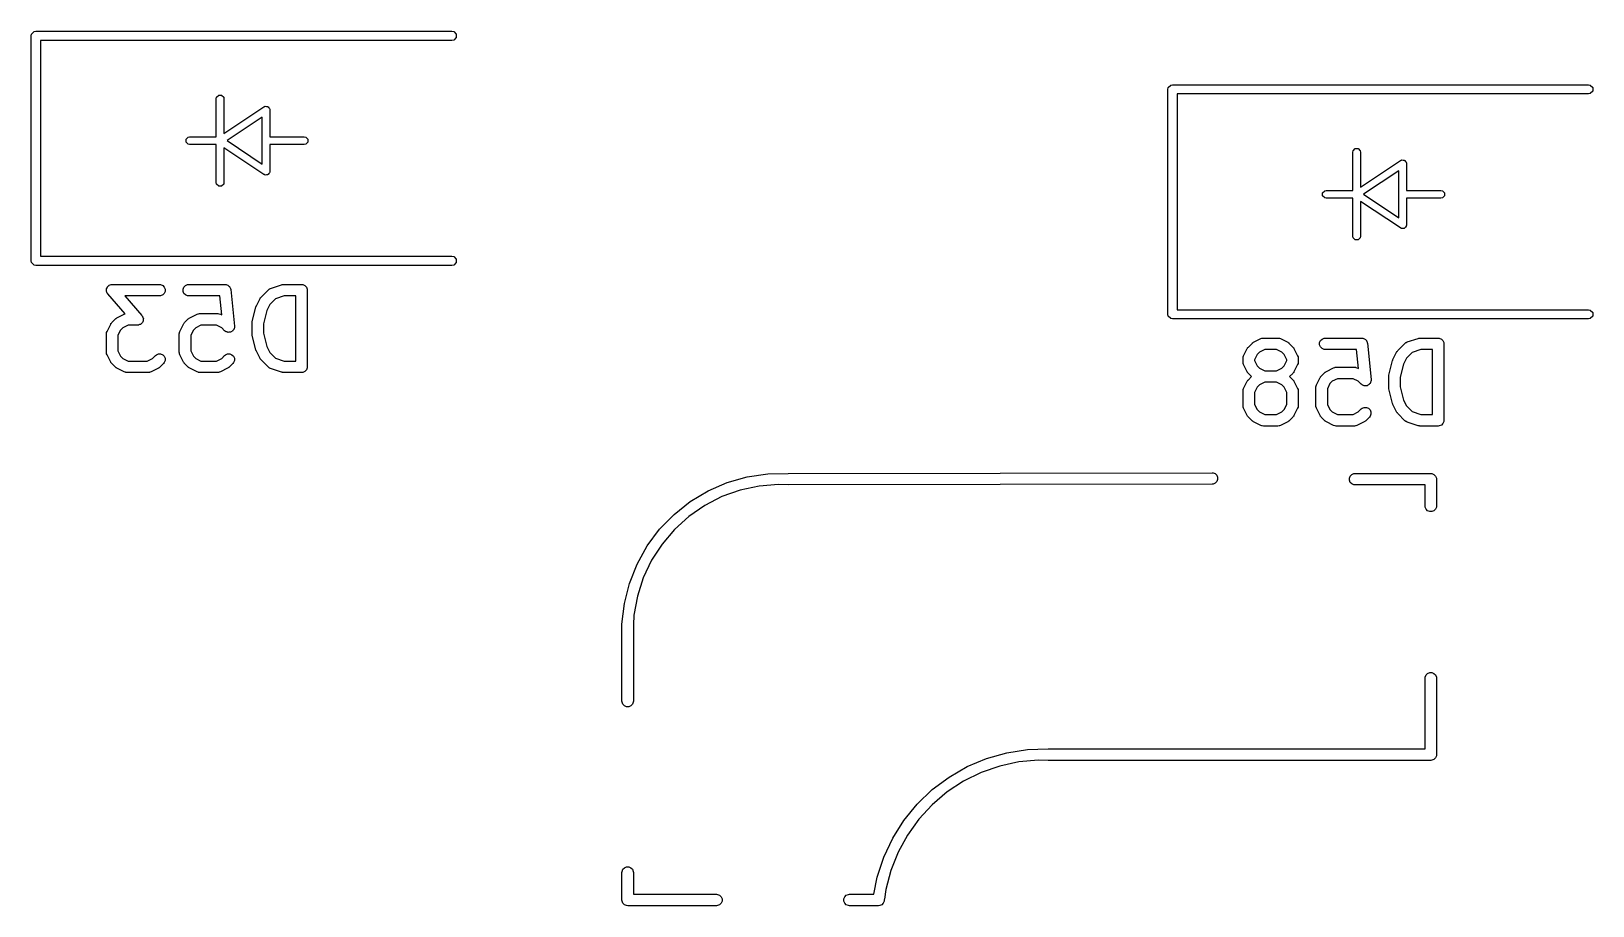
# Model space of a CAD drawing. Extents: x 2.6 to 14.1, y -9.2 to -3.9.
# Drawn here: x 13.256 to 14.06, y -4.914 to -4.464 of the extents above; entities that cross this region are included whole.
import ezdxf

# ---------------------------------------------------------------- set-up
doc = ezdxf.new("R2010")
doc.units = 0
doc.header["$MEASUREMENT"] = 0
doc.layers.add('BLACK', color=7, linetype='CONTINUOUS')

msp = doc.modelspace()

# ---------------------------------------------------------------- linework, layer by layer
at = {"layer": 'BLACK', "linetype": 'CONTINUOUS'}
for p, q in [((13.25607, -4.46637), (13.25625, -4.46547)), ((13.25607, -4.58212), (13.25607, -4.46637)), ((13.25625, -4.46547), (13.25753, -4.46419)), ((13.25753, -4.46419), (13.25843, -4.46401)), ((13.25843, -4.46401), (13.4726, -4.46401)), ((13.4726, -4.46873), (13.26079, -4.46873)), ((13.26079, -4.46873), (13.26079, -4.57976)), ((13.4726, -4.46401), (13.47351, -4.46419)), ((13.47351, -4.46855), (13.4726, -4.46873)), ((13.47351, -4.46419), (13.47478, -4.46547)), ((13.47478, -4.46727), (13.47351, -4.46855)), ((13.47478, -4.46547), (13.47478, -4.46727)), ((13.84129, -4.49303), (13.84256, -4.49175)), ((13.84256, -4.49175), (13.84347, -4.49157)), ((13.84347, -4.49157), (14.05764, -4.49157)), ((14.05764, -4.49157), (14.05855, -4.49175)), ((14.05855, -4.49175), (14.05982, -4.49303)), ((13.35134, -4.49865), (13.35149, -4.4979)), ((13.35134, -4.51834), (13.35134, -4.49865)), ((13.35149, -4.4979), (13.35256, -4.49683)), ((13.35256, -4.49683), (13.35406, -4.49683)), ((13.35406, -4.49683), (13.35513, -4.4979)), ((13.35513, -4.4979), (13.35528, -4.49865)), ((13.35528, -4.49865), (13.35528, -4.51663)), ((13.84111, -4.49393), (13.84129, -4.49303)), ((13.84111, -4.60968), (13.84111, -4.49393)), ((14.05764, -4.49629), (13.84583, -4.49629)), ((13.84583, -4.49629), (13.84583, -4.60731)), ((14.05855, -4.49611), (14.05764, -4.49629)), ((14.05982, -4.49483), (14.05855, -4.49611)), ((14.05982, -4.49303), (14.05982, -4.49483)), ((13.35528, -4.51663), (13.37584, -4.50292)), ((13.37496, -4.50824), (13.35686, -4.52031)), ((13.37496, -4.53238), (13.37496, -4.50824)), ((13.37584, -4.50292), (13.37611, -4.50281)), ((13.37611, -4.50281), (13.37618, -4.50274)), ((13.37618, -4.50274), (13.37628, -4.50274)), ((13.37628, -4.50274), (13.37655, -4.50263)), ((13.37655, -4.50263), (13.37711, -4.50274)), ((13.37711, -4.50274), (13.37769, -4.50274)), ((13.37769, -4.50274), (13.37783, -4.50288)), ((13.37783, -4.50288), (13.37803, -4.50292)), ((13.37803, -4.50292), (13.37835, -4.5034)), ((13.37835, -4.5034), (13.37875, -4.50381)), ((13.37875, -4.50381), (13.37881, -4.50409)), ((13.37881, -4.50409), (13.37886, -4.50418)), ((13.37886, -4.50418), (13.37884, -4.50427)), ((13.37884, -4.50427), (13.3789, -4.50456)), ((13.3789, -4.50456), (13.3789, -4.51834)), ((13.33574, -4.51955), (13.33681, -4.51849)), ((13.33574, -4.52106), (13.33574, -4.51955)), ((13.33681, -4.52213), (13.33574, -4.52106)), ((13.33681, -4.51849), (13.33756, -4.51834)), ((13.33756, -4.52228), (13.33681, -4.52213)), ((13.33756, -4.51834), (13.35134, -4.51834)), ((13.35134, -4.52228), (13.33756, -4.52228)), ((13.35134, -4.54196), (13.35134, -4.52228)), ((13.37584, -4.53769), (13.35528, -4.52399)), ((13.35528, -4.52399), (13.35528, -4.54196)), ((13.35686, -4.52031), (13.37496, -4.53238)), ((13.3789, -4.51834), (13.39662, -4.51834)), ((13.39662, -4.52228), (13.3789, -4.52228)), ((13.3789, -4.52228), (13.3789, -4.53606)), ((13.39662, -4.51834), (13.39737, -4.51849)), ((13.39737, -4.52213), (13.39662, -4.52228)), ((13.39737, -4.51849), (13.39844, -4.51955)), ((13.39844, -4.52106), (13.39737, -4.52213)), ((13.39844, -4.51955), (13.39844, -4.52106)), ((13.93653, -4.52546), (13.9376, -4.52439)), ((13.9376, -4.52439), (13.9391, -4.52439)), ((13.9391, -4.52439), (13.94017, -4.52546)), ((13.93638, -4.52621), (13.93653, -4.52546)), ((13.93638, -4.5459), (13.93638, -4.52621)), ((13.94017, -4.52546), (13.94032, -4.52621)), ((13.94032, -4.52621), (13.94032, -4.54419)), ((13.94032, -4.54419), (13.96088, -4.53048)), ((13.96088, -4.53048), (13.96115, -4.53037)), ((13.96115, -4.53037), (13.96122, -4.5303)), ((13.96122, -4.5303), (13.96132, -4.5303)), ((13.96132, -4.5303), (13.96159, -4.53019)), ((13.96159, -4.53019), (13.96215, -4.5303)), ((13.96215, -4.5303), (13.96273, -4.5303)), ((13.96273, -4.5303), (13.96287, -4.53044)), ((13.96287, -4.53044), (13.96307, -4.53048)), ((13.96307, -4.53048), (13.96339, -4.53096)), ((13.96339, -4.53096), (13.96379, -4.53136)), ((13.96379, -4.53136), (13.96385, -4.53165)), ((13.96385, -4.53165), (13.9639, -4.53174)), ((13.9639, -4.53174), (13.96388, -4.53183)), ((13.96388, -4.53183), (13.96394, -4.53212)), ((13.96394, -4.53212), (13.96394, -4.5459)), ((13.37611, -4.5378), (13.37584, -4.53769)), ((13.37618, -4.53787), (13.37611, -4.5378)), ((13.37628, -4.53787), (13.37618, -4.53787)), ((13.37655, -4.53799), (13.37628, -4.53787)), ((13.37711, -4.53787), (13.37655, -4.53799)), ((13.37769, -4.53787), (13.37711, -4.53787)), ((13.37783, -4.53773), (13.37769, -4.53787)), ((13.37803, -4.53769), (13.37783, -4.53773)), ((13.37835, -4.53721), (13.37803, -4.53769)), ((13.37875, -4.53681), (13.37835, -4.53721)), ((13.37881, -4.53652), (13.37875, -4.53681)), ((13.37886, -4.53644), (13.37881, -4.53652)), ((13.3789, -4.53606), (13.37884, -4.53634)), ((13.37884, -4.53634), (13.37886, -4.53644)), ((13.96, -4.5358), (13.9419, -4.54787)), ((13.96, -4.55994), (13.96, -4.5358)), ((13.35149, -4.54271), (13.35134, -4.54196)), ((13.35256, -4.54378), (13.35149, -4.54271)), ((13.35406, -4.54378), (13.35256, -4.54378)), ((13.35513, -4.54271), (13.35406, -4.54378)), ((13.35528, -4.54196), (13.35513, -4.54271)), ((13.92078, -4.54711), (13.92185, -4.54605)), ((13.92078, -4.54862), (13.92078, -4.54711)), ((13.92185, -4.54968), (13.92078, -4.54862)), ((13.92185, -4.54605), (13.9226, -4.5459)), ((13.9226, -4.5459), (13.93638, -4.5459)), ((13.9419, -4.54787), (13.96, -4.55994)), ((13.96394, -4.5459), (13.98166, -4.5459)), ((13.98166, -4.5459), (13.98241, -4.54605)), ((13.98241, -4.54605), (13.98348, -4.54711)), ((13.98348, -4.54862), (13.98241, -4.54968)), ((13.98348, -4.54711), (13.98348, -4.54862)), ((13.9226, -4.54983), (13.92185, -4.54968)), ((13.93638, -4.54983), (13.9226, -4.54983)), ((13.93638, -4.56952), (13.93638, -4.54983)), ((13.96088, -4.56525), (13.94032, -4.55154)), ((13.94032, -4.55154), (13.94032, -4.56952)), ((13.98166, -4.54983), (13.96394, -4.54983)), ((13.96394, -4.54983), (13.96394, -4.56361)), ((13.98241, -4.54968), (13.98166, -4.54983)), ((13.96115, -4.56536), (13.96088, -4.56525)), ((13.96287, -4.56529), (13.96273, -4.56543)), ((13.96307, -4.56525), (13.96287, -4.56529)), ((13.96339, -4.56477), (13.96307, -4.56525)), ((13.96379, -4.56437), (13.96339, -4.56477)), ((13.96385, -4.56408), (13.96379, -4.56437)), ((13.9639, -4.564), (13.96385, -4.56408)), ((13.96394, -4.56361), (13.96388, -4.5639)), ((13.96388, -4.5639), (13.9639, -4.564)), ((13.93653, -4.57027), (13.93638, -4.56952)), ((13.9376, -4.57134), (13.93653, -4.57027)), ((13.9391, -4.57134), (13.9376, -4.57134)), ((13.94017, -4.57027), (13.9391, -4.57134)), ((13.94032, -4.56952), (13.94017, -4.57027)), ((13.96122, -4.56543), (13.96115, -4.56536)), ((13.96132, -4.56543), (13.96122, -4.56543)), ((13.96159, -4.56555), (13.96132, -4.56543)), ((13.96215, -4.56543), (13.96159, -4.56555)), ((13.96273, -4.56543), (13.96215, -4.56543)), ((13.26079, -4.57976), (13.4726, -4.57976)), ((13.4726, -4.57976), (13.47351, -4.57994)), ((13.47351, -4.57994), (13.47478, -4.58121)), ((13.47478, -4.58121), (13.47478, -4.58302)), ((13.25625, -4.58302), (13.25607, -4.58212)), ((13.25753, -4.5843), (13.25625, -4.58302)), ((13.25843, -4.58448), (13.25753, -4.5843)), ((13.4726, -4.58448), (13.25843, -4.58448)), ((13.47351, -4.5843), (13.4726, -4.58448)), ((13.47478, -4.58302), (13.47351, -4.5843)), ((13.2948, -4.59765), (13.29483, -4.59717)), ((13.29483, -4.59669), (13.29487, -4.5966)), ((13.29483, -4.59717), (13.29483, -4.59669)), ((13.29487, -4.5965), (13.29509, -4.59607)), ((13.29487, -4.5966), (13.29487, -4.5965)), ((13.29509, -4.59607), (13.29527, -4.59563)), ((13.29527, -4.59563), (13.29534, -4.59556)), ((13.29534, -4.59556), (13.29538, -4.59547)), ((13.29538, -4.59547), (13.29574, -4.59515)), ((13.29574, -4.59515), (13.29608, -4.59481)), ((13.29608, -4.59481), (13.29618, -4.59478)), ((13.29618, -4.59478), (13.29625, -4.59471)), ((13.29625, -4.59471), (13.2967, -4.59456)), ((13.2967, -4.59456), (13.29715, -4.59437)), ((13.29715, -4.59437), (13.29729, -4.59436)), ((13.29729, -4.59436), (13.29734, -4.59434)), ((13.29734, -4.59434), (13.29742, -4.59435)), ((13.29742, -4.59435), (13.29772, -4.59432)), ((13.29772, -4.59432), (13.3221, -4.59432)), ((13.3221, -4.59432), (13.32267, -4.59437)), ((13.32267, -4.59437), (13.32374, -4.59481)), ((13.32374, -4.59481), (13.32455, -4.59563)), ((13.32455, -4.59563), (13.32499, -4.59669)), ((13.32499, -4.59669), (13.32499, -4.59784)), ((13.3342, -4.59669), (13.33464, -4.59563)), ((13.3342, -4.59784), (13.3342, -4.59669)), ((13.33464, -4.59563), (13.33545, -4.59481)), ((13.33545, -4.59481), (13.33652, -4.59437)), ((13.33652, -4.59437), (13.33709, -4.59432)), ((13.33709, -4.59432), (13.35584, -4.59432)), ((13.35584, -4.59432), (13.35605, -4.59434)), ((13.35605, -4.59434), (13.35613, -4.59433)), ((13.35613, -4.59433), (13.3562, -4.59435)), ((13.3562, -4.59435), (13.35642, -4.59437)), ((13.35642, -4.59437), (13.35682, -4.59454)), ((13.35682, -4.59454), (13.35723, -4.59466)), ((13.35723, -4.59466), (13.35735, -4.59476)), ((13.35735, -4.59476), (13.35748, -4.59481)), ((13.35748, -4.59481), (13.35779, -4.59512)), ((13.35779, -4.59512), (13.35812, -4.59539)), ((13.35812, -4.59539), (13.35819, -4.59552)), ((13.35819, -4.59552), (13.3583, -4.59563)), ((13.3583, -4.59563), (13.35846, -4.59603)), ((13.35846, -4.59603), (13.35867, -4.59641)), ((13.35867, -4.59641), (13.35871, -4.59662)), ((13.35871, -4.59662), (13.35874, -4.59669)), ((13.35874, -4.59669), (13.35874, -4.59676)), ((13.35874, -4.59676), (13.35878, -4.59697)), ((13.35878, -4.59697), (13.36065, -4.61572)), ((13.37438, -4.6008), (13.37813, -4.59706)), ((13.37813, -4.59706), (13.37857, -4.59669)), ((13.37857, -4.59669), (13.37867, -4.59665)), ((13.37867, -4.59665), (13.37875, -4.59658)), ((13.37875, -4.59658), (13.37928, -4.59634)), ((13.37928, -4.59634), (13.3849, -4.59447)), ((13.3849, -4.59447), (13.38519, -4.5944)), ((13.38519, -4.5944), (13.38526, -4.59437)), ((13.38526, -4.59437), (13.38537, -4.59436)), ((13.38537, -4.59436), (13.38547, -4.59434)), ((13.38547, -4.59434), (13.38555, -4.59434)), ((13.38555, -4.59434), (13.38584, -4.59432)), ((13.38584, -4.59432), (13.39521, -4.59432)), ((13.39521, -4.59432), (13.39579, -4.59437)), ((13.39579, -4.59437), (13.39685, -4.59481)), ((13.39685, -4.59481), (13.39767, -4.59563)), ((13.39767, -4.59563), (13.39811, -4.59669)), ((13.39811, -4.59669), (13.39816, -4.59727)), ((13.39816, -4.59727), (13.39816, -4.63664)), ((13.29483, -4.59774), (13.2948, -4.59765)), ((13.29483, -4.59784), (13.29483, -4.59774)), ((13.29501, -4.59829), (13.29483, -4.59784)), ((13.29517, -4.59874), (13.29501, -4.59829)), ((13.29525, -4.59886), (13.29517, -4.59874)), ((13.29527, -4.59891), (13.29525, -4.59886)), ((13.29532, -4.59896), (13.29527, -4.59891)), ((13.2955, -4.59921), (13.29532, -4.59896)), ((13.30443, -4.60942), (13.2955, -4.59921)), ((13.3221, -4.60022), (13.30423, -4.60022)), ((13.30423, -4.60022), (13.31307, -4.61032)), ((13.32267, -4.60016), (13.3221, -4.60022)), ((13.32374, -4.59972), (13.32267, -4.60016)), ((13.32455, -4.59891), (13.32374, -4.59972)), ((13.32499, -4.59784), (13.32455, -4.59891)), ((13.33464, -4.59891), (13.3342, -4.59784)), ((13.33545, -4.59972), (13.33464, -4.59891)), ((13.33652, -4.60016), (13.33545, -4.59972)), ((13.33709, -4.60022), (13.33652, -4.60016)), ((13.35317, -4.60022), (13.33709, -4.60022)), ((13.35415, -4.60999), (13.35317, -4.60022)), ((13.37183, -4.60562), (13.37192, -4.60538)), ((13.37192, -4.60538), (13.37193, -4.60536)), ((13.37193, -4.60536), (13.37195, -4.60532)), ((13.37195, -4.60532), (13.37382, -4.60157)), ((13.37382, -4.60157), (13.37398, -4.60132)), ((13.37398, -4.60132), (13.37401, -4.60125)), ((13.37401, -4.60125), (13.37408, -4.60117)), ((13.37408, -4.60117), (13.37413, -4.60108)), ((13.37413, -4.60108), (13.37419, -4.60103)), ((13.37419, -4.60103), (13.37438, -4.6008)), ((13.37889, -4.60464), (13.37738, -4.60767)), ((13.38181, -4.60172), (13.37889, -4.60464)), ((13.38632, -4.60022), (13.38181, -4.60172)), ((13.39226, -4.60022), (13.38632, -4.60022)), ((13.39226, -4.63369), (13.39226, -4.60022)), ((13.29751, -4.61393), (13.29939, -4.61205)), ((13.29939, -4.61205), (13.29961, -4.61187)), ((13.29961, -4.61187), (13.29966, -4.61181)), ((13.29966, -4.61181), (13.29975, -4.61175)), ((13.29975, -4.61175), (13.29983, -4.61169)), ((13.29983, -4.61169), (13.29991, -4.61166)), ((13.29991, -4.61166), (13.30015, -4.6115)), ((13.30015, -4.6115), (13.3039, -4.60963)), ((13.3039, -4.60963), (13.30443, -4.60942)), ((13.31307, -4.61032), (13.31325, -4.61057)), ((13.31325, -4.61057), (13.3133, -4.61063)), ((13.3133, -4.61063), (13.31332, -4.61068)), ((13.31349, -4.61346), (13.3133, -4.61391)), ((13.31332, -4.61068), (13.31341, -4.61079)), ((13.31341, -4.61079), (13.31356, -4.61125)), ((13.3137, -4.61303), (13.31349, -4.61346)), ((13.31356, -4.61125), (13.31374, -4.61169)), ((13.31371, -4.61293), (13.3137, -4.61303)), ((13.31374, -4.61284), (13.31371, -4.61293)), ((13.31374, -4.61169), (13.31374, -4.61179)), ((13.31374, -4.61179), (13.31378, -4.61188)), ((13.31378, -4.61188), (13.31374, -4.61236)), ((13.31374, -4.61236), (13.31374, -4.61284)), ((13.33501, -4.61393), (13.33688, -4.61205)), ((13.33688, -4.61205), (13.33711, -4.61187)), ((13.33711, -4.61187), (13.33716, -4.61181)), ((13.33716, -4.61181), (13.33725, -4.61175)), ((13.33725, -4.61175), (13.33733, -4.61169)), ((13.33733, -4.61169), (13.3374, -4.61166)), ((13.3374, -4.61166), (13.33765, -4.6115)), ((13.33765, -4.6115), (13.3414, -4.60963)), ((13.3414, -4.60963), (13.34194, -4.60942)), ((13.34194, -4.60942), (13.34204, -4.60941)), ((13.34204, -4.60941), (13.34214, -4.60937)), ((13.34214, -4.60937), (13.34272, -4.60931)), ((13.34272, -4.60931), (13.35209, -4.60931)), ((13.35209, -4.60931), (13.35267, -4.60937)), ((13.35267, -4.60937), (13.35277, -4.60941)), ((13.35277, -4.60941), (13.35287, -4.60942)), ((13.35287, -4.60942), (13.35341, -4.60963)), ((13.35341, -4.60963), (13.35415, -4.60999)), ((13.3698, -4.61378), (13.36982, -4.61357)), ((13.36982, -4.61357), (13.36984, -4.61353)), ((13.36984, -4.61353), (13.36985, -4.61343)), ((13.36985, -4.61343), (13.37172, -4.60593)), ((13.37172, -4.60593), (13.37174, -4.60588)), ((13.37174, -4.60586), (13.37183, -4.60562)), ((13.37174, -4.60588), (13.37174, -4.60586)), ((13.37738, -4.60767), (13.37567, -4.6145)), ((13.84129, -4.61058), (13.84111, -4.60968)), ((13.84256, -4.61186), (13.84129, -4.61058)), ((13.84347, -4.61204), (13.84256, -4.61186)), ((14.05764, -4.61204), (13.84347, -4.61204)), ((13.84583, -4.60731), (14.05764, -4.60731)), ((14.05764, -4.60731), (14.05855, -4.60749)), ((14.05855, -4.61186), (14.05764, -4.61204)), ((14.05855, -4.60749), (14.05982, -4.60877)), ((14.05982, -4.61058), (14.05855, -4.61186)), ((14.05982, -4.60877), (14.05982, -4.61058)), ((13.29477, -4.61977), (13.29483, -4.61919)), ((13.29477, -4.62914), (13.29477, -4.61977)), ((13.29483, -4.61919), (13.29487, -4.61909)), ((13.29487, -4.61909), (13.29488, -4.61899)), ((13.29488, -4.61899), (13.29508, -4.61845)), ((13.29508, -4.61845), (13.29696, -4.6147)), ((13.29696, -4.6147), (13.29711, -4.61445)), ((13.29711, -4.61445), (13.29714, -4.61438)), ((13.29714, -4.61438), (13.29721, -4.61429)), ((13.29721, -4.61429), (13.29727, -4.61421)), ((13.29727, -4.61421), (13.29733, -4.61415)), ((13.29733, -4.61415), (13.29751, -4.61393)), ((13.30203, -4.61777), (13.30068, -4.62046)), ((13.30068, -4.62046), (13.30068, -4.62844)), ((13.30322, -4.61657), (13.30203, -4.61777)), ((13.30592, -4.61522), (13.30322, -4.61657)), ((13.31085, -4.61522), (13.30592, -4.61522)), ((13.31115, -4.61519), (13.31085, -4.61522)), ((13.31123, -4.61519), (13.31115, -4.61519)), ((13.31128, -4.61518), (13.31123, -4.61519)), ((13.31142, -4.61516), (13.31128, -4.61518)), ((13.31187, -4.61498), (13.31142, -4.61516)), ((13.31232, -4.61483), (13.31187, -4.61498)), ((13.3124, -4.61476), (13.31232, -4.61483)), ((13.31249, -4.61472), (13.3124, -4.61476)), ((13.31283, -4.61438), (13.31249, -4.61472)), ((13.31319, -4.61407), (13.31283, -4.61438)), ((13.31323, -4.61398), (13.31319, -4.61407)), ((13.3133, -4.61391), (13.31323, -4.61398)), ((13.33227, -4.61977), (13.33232, -4.61919)), ((13.33227, -4.62914), (13.33227, -4.61977)), ((13.33232, -4.61919), (13.33236, -4.61909)), ((13.33236, -4.61909), (13.33237, -4.61899)), ((13.33237, -4.61899), (13.33258, -4.61845)), ((13.33258, -4.61845), (13.33445, -4.6147)), ((13.33445, -4.6147), (13.33461, -4.61445)), ((13.33461, -4.61445), (13.33464, -4.61438)), ((13.33464, -4.61438), (13.33471, -4.61429)), ((13.33471, -4.61429), (13.33476, -4.61421)), ((13.33476, -4.61421), (13.33482, -4.61415)), ((13.33482, -4.61415), (13.33501, -4.61393)), ((13.33952, -4.61777), (13.33817, -4.62046)), ((13.33817, -4.62046), (13.33817, -4.62844)), ((13.34072, -4.61657), (13.33952, -4.61777)), ((13.34342, -4.61522), (13.34072, -4.61657)), ((13.3514, -4.61522), (13.34342, -4.61522)), ((13.35409, -4.61657), (13.3514, -4.61522)), ((13.35563, -4.6181), (13.35409, -4.61657)), ((13.35608, -4.61847), (13.35563, -4.6181)), ((13.35621, -4.61853), (13.35608, -4.61847)), ((13.35633, -4.61862), (13.35621, -4.61853)), ((13.35674, -4.61875), (13.35633, -4.61862)), ((13.35714, -4.61891), (13.35674, -4.61875)), ((13.35729, -4.61891), (13.35714, -4.61891)), ((13.35743, -4.61896), (13.35729, -4.61891)), ((13.35786, -4.61891), (13.35743, -4.61896)), ((13.35829, -4.61891), (13.35786, -4.61891)), ((13.35843, -4.61886), (13.35829, -4.61891)), ((13.35858, -4.61884), (13.35843, -4.61886)), ((13.35896, -4.61864), (13.35858, -4.61884)), ((13.35936, -4.61847), (13.35896, -4.61864)), ((13.35946, -4.61837), (13.35936, -4.61847)), ((13.35959, -4.6183), (13.35946, -4.61837)), ((13.35987, -4.61796), (13.35959, -4.6183)), ((13.36017, -4.61766), (13.35987, -4.61796)), ((13.36023, -4.61752), (13.36017, -4.61766)), ((13.36032, -4.6174), (13.36023, -4.61752)), ((13.36045, -4.61699), (13.36032, -4.6174)), ((13.36061, -4.61659), (13.36045, -4.61699)), ((13.36066, -4.6163), (13.36061, -4.61644)), ((13.36061, -4.61644), (13.36061, -4.61659)), ((13.36065, -4.61572), (13.36066, -4.6163)), ((13.36976, -4.61414), (13.36977, -4.61404)), ((13.36976, -4.61977), (13.36976, -4.61414)), ((13.36977, -4.61987), (13.36976, -4.61977)), ((13.36977, -4.614), (13.3698, -4.61378)), ((13.36977, -4.61404), (13.36977, -4.614)), ((13.36977, -4.61991), (13.36977, -4.61987)), ((13.3698, -4.62012), (13.36977, -4.61991)), ((13.36982, -4.62034), (13.3698, -4.62012)), ((13.36984, -4.62038), (13.36982, -4.62034)), ((13.36985, -4.62048), (13.36984, -4.62038)), ((13.37172, -4.62798), (13.36985, -4.62048)), ((13.37567, -4.6145), (13.37567, -4.6194)), ((13.37567, -4.6194), (13.37738, -4.62623)), ((13.29483, -4.62972), (13.29477, -4.62914)), ((13.30068, -4.62844), (13.30203, -4.63114)), ((13.33232, -4.62972), (13.33227, -4.62914)), ((13.33817, -4.62844), (13.33952, -4.63114)), ((13.37174, -4.62802), (13.37172, -4.62798)), ((13.37174, -4.62804), (13.37174, -4.62802)), ((13.37183, -4.62828), (13.37174, -4.62804)), ((13.37192, -4.62853), (13.37183, -4.62828)), ((13.37193, -4.62854), (13.37192, -4.62853)), ((13.37195, -4.62859), (13.37193, -4.62854)), ((13.37382, -4.63233), (13.37195, -4.62859)), ((13.37738, -4.62623), (13.37889, -4.62927)), ((13.37889, -4.62927), (13.38181, -4.63218)), ((13.88012, -4.63101), (13.882, -4.62726)), ((13.882, -4.62726), (13.88215, -4.62701)), ((13.88215, -4.62701), (13.88218, -4.62694)), ((13.88218, -4.62694), (13.88225, -4.62686)), ((13.88225, -4.62686), (13.88231, -4.62677)), ((13.88231, -4.62677), (13.88236, -4.62672)), ((13.88236, -4.62672), (13.88255, -4.62649)), ((13.88255, -4.62649), (13.88443, -4.62461)), ((13.88443, -4.62461), (13.88465, -4.62443)), ((13.88465, -4.62443), (13.8847, -4.62437)), ((13.8847, -4.62437), (13.88479, -4.62431)), ((13.88479, -4.62431), (13.88487, -4.62425)), ((13.88487, -4.62425), (13.88494, -4.62422)), ((13.88494, -4.62422), (13.88519, -4.62406)), ((13.88519, -4.62406), (13.88894, -4.62219)), ((13.88826, -4.62913), (13.88707, -4.63033)), ((13.89096, -4.62778), (13.88826, -4.62913)), ((13.88894, -4.62219), (13.88948, -4.62198)), ((13.88948, -4.62198), (13.88959, -4.62197)), ((13.88959, -4.62197), (13.88969, -4.62193)), ((13.88969, -4.62193), (13.89026, -4.62187)), ((13.89026, -4.62187), (13.89776, -4.62187)), ((13.89706, -4.62778), (13.89096, -4.62778)), ((13.89976, -4.62913), (13.89706, -4.62778)), ((13.89776, -4.62187), (13.89834, -4.62193)), ((13.89834, -4.62193), (13.89844, -4.62197)), ((13.89844, -4.62197), (13.89854, -4.62198)), ((13.89854, -4.62198), (13.89908, -4.62219)), ((13.89908, -4.62219), (13.90283, -4.62406)), ((13.90096, -4.63033), (13.89976, -4.62913)), ((13.90283, -4.62406), (13.90308, -4.62422)), ((13.90308, -4.62422), (13.90315, -4.62425)), ((13.90315, -4.62425), (13.90323, -4.62431)), ((13.90323, -4.62431), (13.90332, -4.62437)), ((13.90332, -4.62437), (13.90337, -4.62443)), ((13.90337, -4.62443), (13.9036, -4.62461)), ((13.9036, -4.62461), (13.90547, -4.62649)), ((13.90547, -4.62649), (13.90566, -4.62672)), ((13.90566, -4.62672), (13.90572, -4.62677)), ((13.90572, -4.62677), (13.90577, -4.62686)), ((13.90577, -4.62686), (13.90584, -4.62694)), ((13.90584, -4.62694), (13.90587, -4.62701)), ((13.90587, -4.62701), (13.90603, -4.62726)), ((13.90603, -4.62726), (13.9079, -4.63101)), ((13.91924, -4.62425), (13.91968, -4.62319)), ((13.91924, -4.6254), (13.91924, -4.62425)), ((13.91968, -4.62647), (13.91924, -4.6254)), ((13.91968, -4.62319), (13.92049, -4.62237)), ((13.92049, -4.62728), (13.91968, -4.62647)), ((13.92049, -4.62237), (13.92156, -4.62193)), ((13.92156, -4.62772), (13.92049, -4.62728)), ((13.92156, -4.62193), (13.92213, -4.62187)), ((13.92213, -4.62778), (13.92156, -4.62772)), ((13.92213, -4.62187), (13.94088, -4.62187)), ((13.93821, -4.62778), (13.92213, -4.62778)), ((13.93919, -4.63755), (13.93821, -4.62778)), ((13.94088, -4.62187), (13.94109, -4.6219)), ((13.94109, -4.6219), (13.94117, -4.62189)), ((13.94117, -4.62189), (13.94124, -4.62191)), ((13.94124, -4.62191), (13.94146, -4.62193)), ((13.94146, -4.62193), (13.94186, -4.6221)), ((13.94186, -4.6221), (13.94227, -4.62222)), ((13.94227, -4.62222), (13.94238, -4.62232)), ((13.94238, -4.62232), (13.94252, -4.62237)), ((13.94252, -4.62237), (13.94283, -4.62268)), ((13.94283, -4.62268), (13.94316, -4.62295)), ((13.94316, -4.62295), (13.94323, -4.62308)), ((13.94323, -4.62308), (13.94334, -4.62319)), ((13.94334, -4.62319), (13.9435, -4.62359)), ((13.9435, -4.62359), (13.94371, -4.62397)), ((13.94371, -4.62397), (13.94375, -4.62418)), ((13.94375, -4.62418), (13.94378, -4.62425)), ((13.94378, -4.62425), (13.94378, -4.62432)), ((13.94378, -4.62432), (13.94382, -4.62453)), ((13.94382, -4.62453), (13.94569, -4.64328)), ((13.95699, -4.63288), (13.95886, -4.62913)), ((13.95886, -4.62913), (13.95902, -4.62888)), ((13.95902, -4.62888), (13.95905, -4.62881)), ((13.95905, -4.62881), (13.95912, -4.62873)), ((13.95912, -4.62873), (13.95917, -4.62864)), ((13.95917, -4.62864), (13.95923, -4.62859)), ((13.95923, -4.62859), (13.95942, -4.62836)), ((13.95942, -4.62836), (13.96317, -4.62461)), ((13.96317, -4.62461), (13.96361, -4.62425)), ((13.96361, -4.62425), (13.96371, -4.62421)), ((13.96371, -4.62421), (13.96379, -4.62414)), ((13.96379, -4.62414), (13.96432, -4.6239)), ((13.96685, -4.62928), (13.96393, -4.6322)), ((13.96432, -4.6239), (13.96994, -4.62203)), ((13.97136, -4.62778), (13.96685, -4.62928)), ((13.96994, -4.62203), (13.97023, -4.62196)), ((13.97023, -4.62196), (13.9703, -4.62193)), ((13.9703, -4.62193), (13.97041, -4.62192)), ((13.97041, -4.62192), (13.97051, -4.6219)), ((13.97051, -4.6219), (13.97059, -4.6219)), ((13.97059, -4.6219), (13.97088, -4.62187)), ((13.97088, -4.62187), (13.98025, -4.62187)), ((13.9773, -4.62778), (13.97136, -4.62778)), ((13.9773, -4.66124), (13.9773, -4.62778)), ((13.98025, -4.62187), (13.98083, -4.62193)), ((13.98083, -4.62193), (13.98189, -4.62237)), ((13.98189, -4.62237), (13.98271, -4.62319)), ((13.98271, -4.62319), (13.98315, -4.62425)), ((13.98315, -4.62425), (13.9832, -4.62483)), ((13.9832, -4.62483), (13.9832, -4.6642)), ((13.29487, -4.62981), (13.29483, -4.62972)), ((13.29488, -4.62992), (13.29487, -4.62981)), ((13.29508, -4.63046), (13.29488, -4.62992)), ((13.29696, -4.63421), (13.29508, -4.63046)), ((13.29711, -4.63446), (13.29696, -4.63421)), ((13.29714, -4.63453), (13.29711, -4.63446)), ((13.29721, -4.63461), (13.29714, -4.63453)), ((13.29727, -4.6347), (13.29721, -4.63461)), ((13.29733, -4.63475), (13.29727, -4.6347)), ((13.29751, -4.63498), (13.29733, -4.63475)), ((13.29939, -4.63685), (13.29751, -4.63498)), ((13.29961, -4.63704), (13.29939, -4.63685)), ((13.29966, -4.6371), (13.29961, -4.63704)), ((13.29975, -4.63715), (13.29966, -4.6371)), ((13.29983, -4.63722), (13.29975, -4.63715)), ((13.29991, -4.63725), (13.29983, -4.63722)), ((13.30015, -4.6374), (13.29991, -4.63725)), ((13.3039, -4.63928), (13.30015, -4.6374)), ((13.30203, -4.63114), (13.30322, -4.63234)), ((13.30322, -4.63234), (13.30592, -4.63369)), ((13.30592, -4.63369), (13.31577, -4.63369)), ((13.31577, -4.63369), (13.31847, -4.63234)), ((13.32154, -4.6374), (13.31779, -4.63928)), ((13.31847, -4.63234), (13.32001, -4.6308)), ((13.32001, -4.6308), (13.32046, -4.63043)), ((13.32046, -4.63043), (13.32152, -4.62999)), ((13.32152, -4.62999), (13.32267, -4.62999)), ((13.32179, -4.63725), (13.32154, -4.6374)), ((13.32186, -4.63722), (13.32179, -4.63725)), ((13.32194, -4.63715), (13.32186, -4.63722)), ((13.32203, -4.6371), (13.32194, -4.63715)), ((13.32208, -4.63704), (13.32203, -4.6371)), ((13.32231, -4.63685), (13.32208, -4.63704)), ((13.32418, -4.63498), (13.32231, -4.63685)), ((13.32267, -4.62999), (13.32374, -4.63043)), ((13.32374, -4.63043), (13.32455, -4.63125)), ((13.32455, -4.63453), (13.32418, -4.63498)), ((13.32455, -4.63125), (13.32499, -4.63231)), ((13.32499, -4.63347), (13.32455, -4.63453)), ((13.32499, -4.63231), (13.32499, -4.63347)), ((13.33236, -4.62981), (13.33232, -4.62972)), ((13.33237, -4.62992), (13.33236, -4.62981)), ((13.33258, -4.63046), (13.33237, -4.62992)), ((13.33445, -4.63421), (13.33258, -4.63046)), ((13.33461, -4.63446), (13.33445, -4.63421)), ((13.33464, -4.63453), (13.33461, -4.63446)), ((13.33471, -4.63461), (13.33464, -4.63453)), ((13.33476, -4.6347), (13.33471, -4.63461)), ((13.33482, -4.63475), (13.33476, -4.6347)), ((13.33501, -4.63498), (13.33482, -4.63475)), ((13.33688, -4.63685), (13.33501, -4.63498)), ((13.33711, -4.63704), (13.33688, -4.63685)), ((13.33716, -4.6371), (13.33711, -4.63704)), ((13.33725, -4.63715), (13.33716, -4.6371)), ((13.33733, -4.63722), (13.33725, -4.63715)), ((13.3374, -4.63725), (13.33733, -4.63722)), ((13.33765, -4.6374), (13.3374, -4.63725)), ((13.3414, -4.63928), (13.33765, -4.6374)), ((13.33952, -4.63114), (13.34072, -4.63234)), ((13.34072, -4.63234), (13.34342, -4.63369)), ((13.34342, -4.63369), (13.3514, -4.63369)), ((13.3514, -4.63369), (13.35409, -4.63234)), ((13.35716, -4.6374), (13.35341, -4.63928)), ((13.35409, -4.63234), (13.35563, -4.6308)), ((13.35563, -4.6308), (13.35608, -4.63043)), ((13.35608, -4.63043), (13.35714, -4.62999)), ((13.35714, -4.62999), (13.35829, -4.62999)), ((13.35741, -4.63725), (13.35716, -4.6374)), ((13.35748, -4.63722), (13.35741, -4.63725)), ((13.35756, -4.63715), (13.35748, -4.63722)), ((13.35765, -4.6371), (13.35756, -4.63715)), ((13.3577, -4.63704), (13.35765, -4.6371)), ((13.35793, -4.63685), (13.3577, -4.63704)), ((13.3598, -4.63498), (13.35793, -4.63685)), ((13.35829, -4.62999), (13.35936, -4.63043)), ((13.35936, -4.63043), (13.36017, -4.63125)), ((13.36017, -4.63453), (13.3598, -4.63498)), ((13.36017, -4.63125), (13.36061, -4.63231)), ((13.36061, -4.63347), (13.36017, -4.63453)), ((13.36061, -4.63231), (13.36061, -4.63347)), ((13.37398, -4.63258), (13.37382, -4.63233)), ((13.37401, -4.63265), (13.37398, -4.63258)), ((13.37408, -4.63274), (13.37401, -4.63265)), ((13.37413, -4.63282), (13.37408, -4.63274)), ((13.37419, -4.63288), (13.37413, -4.63282)), ((13.37438, -4.6331), (13.37419, -4.63288)), ((13.37813, -4.63685), (13.37438, -4.6331)), ((13.37857, -4.63722), (13.37813, -4.63685)), ((13.37867, -4.63726), (13.37857, -4.63722)), ((13.37875, -4.63733), (13.37867, -4.63726)), ((13.37928, -4.63756), (13.37875, -4.63733)), ((13.3849, -4.63944), (13.37928, -4.63756)), ((13.38181, -4.63218), (13.38632, -4.63369)), ((13.38632, -4.63369), (13.39226, -4.63369)), ((13.39811, -4.63721), (13.39767, -4.63828)), ((13.39816, -4.63664), (13.39811, -4.63721)), ((13.87981, -4.63233), (13.87987, -4.63175)), ((13.87981, -4.6342), (13.87981, -4.63233)), ((13.87987, -4.63478), (13.87981, -4.6342)), ((13.87987, -4.63175), (13.87991, -4.63165)), ((13.87991, -4.63488), (13.87987, -4.63478)), ((13.87991, -4.63165), (13.87992, -4.63155)), ((13.87992, -4.63498), (13.87991, -4.63488)), ((13.87992, -4.63155), (13.88012, -4.63101)), ((13.88012, -4.63552), (13.87992, -4.63498)), ((13.882, -4.63927), (13.88012, -4.63552)), ((13.88707, -4.63033), (13.88572, -4.63302)), ((13.88572, -4.63302), (13.88572, -4.6335)), ((13.88572, -4.6335), (13.88707, -4.6362)), ((13.88707, -4.6362), (13.88826, -4.6374)), ((13.88826, -4.6374), (13.89096, -4.63875)), ((13.89706, -4.63875), (13.89976, -4.6374)), ((13.89976, -4.6374), (13.90096, -4.6362)), ((13.90231, -4.63302), (13.90096, -4.63033)), ((13.90096, -4.6362), (13.90231, -4.6335)), ((13.90231, -4.6335), (13.90231, -4.63302)), ((13.9079, -4.63552), (13.90603, -4.63927)), ((13.9079, -4.63101), (13.90811, -4.63155)), ((13.90811, -4.63498), (13.9079, -4.63552)), ((13.90811, -4.63155), (13.90812, -4.63165)), ((13.90812, -4.63488), (13.90811, -4.63498)), ((13.90812, -4.63165), (13.90816, -4.63175)), ((13.90816, -4.63478), (13.90812, -4.63488)), ((13.90816, -4.63175), (13.90821, -4.63233)), ((13.90821, -4.6342), (13.90816, -4.63478)), ((13.90821, -4.63233), (13.90821, -4.6342)), ((13.92269, -4.63906), (13.92644, -4.63718)), ((13.92644, -4.63718), (13.92698, -4.63698)), ((13.92698, -4.63698), (13.92708, -4.63697)), ((13.92708, -4.63697), (13.92718, -4.63693)), ((13.92718, -4.63693), (13.92776, -4.63687)), ((13.92776, -4.63687), (13.93713, -4.63687)), ((13.93713, -4.63687), (13.93771, -4.63693)), ((13.93771, -4.63693), (13.93781, -4.63697)), ((13.93781, -4.63697), (13.93791, -4.63698)), ((13.93791, -4.63698), (13.93845, -4.63718)), ((13.93845, -4.63718), (13.93919, -4.63755)), ((13.95489, -4.64098), (13.95676, -4.63349)), ((13.95676, -4.63349), (13.95678, -4.63344)), ((13.95678, -4.63342), (13.95687, -4.63318)), ((13.95678, -4.63344), (13.95678, -4.63342)), ((13.95687, -4.63318), (13.95696, -4.63294)), ((13.95696, -4.63294), (13.95697, -4.63292)), ((13.95697, -4.63292), (13.95699, -4.63288)), ((13.96241, -4.63523), (13.96071, -4.64206)), ((13.96393, -4.6322), (13.96241, -4.63523)), ((13.30444, -4.63949), (13.3039, -4.63928)), ((13.30455, -4.63949), (13.30444, -4.63949)), ((13.30465, -4.63953), (13.30455, -4.63949)), ((13.30522, -4.63959), (13.30465, -4.63953)), ((13.31647, -4.63959), (13.30522, -4.63959)), ((13.31705, -4.63953), (13.31647, -4.63959)), ((13.31715, -4.63949), (13.31705, -4.63953)), ((13.31725, -4.63949), (13.31715, -4.63949)), ((13.31779, -4.63928), (13.31725, -4.63949)), ((13.34194, -4.63949), (13.3414, -4.63928)), ((13.34204, -4.63949), (13.34194, -4.63949)), ((13.34214, -4.63953), (13.34204, -4.63949)), ((13.34272, -4.63959), (13.34214, -4.63953)), ((13.35209, -4.63959), (13.34272, -4.63959)), ((13.35267, -4.63953), (13.35209, -4.63959)), ((13.35277, -4.63949), (13.35267, -4.63953)), ((13.35287, -4.63949), (13.35277, -4.63949)), ((13.35341, -4.63928), (13.35287, -4.63949)), ((13.38519, -4.6395), (13.3849, -4.63944)), ((13.38526, -4.63953), (13.38519, -4.6395)), ((13.38537, -4.63954), (13.38526, -4.63953)), ((13.38547, -4.63957), (13.38537, -4.63954)), ((13.38555, -4.63956), (13.38547, -4.63957)), ((13.38584, -4.63959), (13.38555, -4.63956)), ((13.39521, -4.63959), (13.38584, -4.63959)), ((13.39579, -4.63953), (13.39521, -4.63959)), ((13.39685, -4.63909), (13.39579, -4.63953)), ((13.39767, -4.63828), (13.39685, -4.63909)), ((13.88012, -4.64788), (13.882, -4.64413)), ((13.88215, -4.63952), (13.882, -4.63927)), ((13.882, -4.64413), (13.88215, -4.64388)), ((13.88218, -4.63959), (13.88215, -4.63952)), ((13.88215, -4.64388), (13.88218, -4.64381)), ((13.88225, -4.63967), (13.88218, -4.63959)), ((13.88218, -4.64381), (13.88225, -4.64373)), ((13.88231, -4.63976), (13.88225, -4.63967)), ((13.88225, -4.64373), (13.88231, -4.64364)), ((13.88236, -4.63981), (13.88231, -4.63976)), ((13.88231, -4.64364), (13.88236, -4.64359)), ((13.88255, -4.64004), (13.88236, -4.63981)), ((13.88236, -4.64359), (13.88255, -4.64336)), ((13.88421, -4.6417), (13.88255, -4.64004)), ((13.88255, -4.64336), (13.88421, -4.6417)), ((13.89096, -4.64465), (13.88826, -4.646)), ((13.89096, -4.63875), (13.89706, -4.63875)), ((13.89706, -4.64465), (13.89096, -4.64465)), ((13.89976, -4.646), (13.89706, -4.64465)), ((13.90547, -4.64004), (13.90381, -4.6417)), ((13.90381, -4.6417), (13.90547, -4.64336)), ((13.90566, -4.63981), (13.90547, -4.64004)), ((13.90547, -4.64336), (13.90566, -4.64359)), ((13.90572, -4.63976), (13.90566, -4.63981)), ((13.90566, -4.64359), (13.90572, -4.64364)), ((13.90577, -4.63967), (13.90572, -4.63976)), ((13.90572, -4.64364), (13.90577, -4.64373)), ((13.90584, -4.63959), (13.90577, -4.63967)), ((13.90577, -4.64373), (13.90584, -4.64381)), ((13.90587, -4.63952), (13.90584, -4.63959)), ((13.90584, -4.64381), (13.90587, -4.64388)), ((13.90603, -4.63927), (13.90587, -4.63952)), ((13.90587, -4.64388), (13.90603, -4.64413)), ((13.90603, -4.64413), (13.9079, -4.64788)), ((13.91762, -4.646), (13.91949, -4.64225)), ((13.91949, -4.64225), (13.91965, -4.64201)), ((13.91965, -4.64201), (13.91968, -4.64193)), ((13.91968, -4.64193), (13.91974, -4.64185)), ((13.91974, -4.64185), (13.9198, -4.64176)), ((13.9198, -4.64176), (13.91986, -4.64171)), ((13.91986, -4.64171), (13.92005, -4.64149)), ((13.92005, -4.64149), (13.92192, -4.63961)), ((13.92192, -4.63961), (13.92215, -4.63943)), ((13.92215, -4.63943), (13.9222, -4.63937)), ((13.9222, -4.63937), (13.92229, -4.63931)), ((13.92229, -4.63931), (13.92237, -4.63925)), ((13.92237, -4.63925), (13.92244, -4.63922)), ((13.92244, -4.63922), (13.92269, -4.63906)), ((13.92456, -4.64532), (13.92321, -4.64802)), ((13.92576, -4.64413), (13.92456, -4.64532)), ((13.92845, -4.64278), (13.92576, -4.64413)), ((13.93643, -4.64278), (13.92845, -4.64278)), ((13.93913, -4.64413), (13.93643, -4.64278)), ((13.94067, -4.64566), (13.93913, -4.64413)), ((13.94112, -4.64603), (13.94067, -4.64566)), ((13.94491, -4.64552), (13.94463, -4.64585)), ((13.94521, -4.64522), (13.94491, -4.64552)), ((13.94527, -4.64508), (13.94521, -4.64522)), ((13.94536, -4.64496), (13.94527, -4.64508)), ((13.94549, -4.64455), (13.94536, -4.64496)), ((13.94565, -4.64415), (13.94549, -4.64455)), ((13.9457, -4.64386), (13.94565, -4.644)), ((13.94565, -4.644), (13.94565, -4.64415)), ((13.94569, -4.64328), (13.9457, -4.64386)), ((13.9548, -4.64156), (13.95484, -4.64134)), ((13.95481, -4.6416), (13.9548, -4.64156)), ((13.9548, -4.6417), (13.95481, -4.6416)), ((13.9548, -4.64732), (13.9548, -4.6417)), ((13.95484, -4.64134), (13.95486, -4.64112)), ((13.95486, -4.64112), (13.95487, -4.64108)), ((13.95487, -4.64108), (13.95489, -4.64098)), ((13.96071, -4.64206), (13.96071, -4.64696)), ((13.87981, -4.6492), (13.87987, -4.64862)), ((13.87981, -4.6567), (13.87981, -4.6492)), ((13.87987, -4.64862), (13.87991, -4.64853)), ((13.87991, -4.64853), (13.87992, -4.64842)), ((13.87992, -4.64842), (13.88012, -4.64788)), ((13.88707, -4.6472), (13.88572, -4.6499)), ((13.88572, -4.6499), (13.88572, -4.656)), ((13.88826, -4.646), (13.88707, -4.6472)), ((13.90096, -4.6472), (13.89976, -4.646)), ((13.90231, -4.6499), (13.90096, -4.6472)), ((13.90231, -4.656), (13.90231, -4.6499)), ((13.9079, -4.64788), (13.90811, -4.64842)), ((13.90811, -4.64842), (13.90812, -4.64853)), ((13.90812, -4.64853), (13.90816, -4.64862)), ((13.90816, -4.64862), (13.90821, -4.6492)), ((13.90821, -4.6492), (13.90821, -4.6567)), ((13.91731, -4.64732), (13.91736, -4.64675)), ((13.91731, -4.6567), (13.91731, -4.64732)), ((13.91736, -4.64675), (13.9174, -4.64665)), ((13.9174, -4.64665), (13.91741, -4.64654)), ((13.91741, -4.64654), (13.91762, -4.646)), ((13.92321, -4.64802), (13.92321, -4.656)), ((13.94125, -4.64609), (13.94112, -4.64603)), ((13.94137, -4.64618), (13.94125, -4.64609)), ((13.94178, -4.64631), (13.94137, -4.64618)), ((13.94218, -4.64647), (13.94178, -4.64631)), ((13.94233, -4.64647), (13.94218, -4.64647)), ((13.94247, -4.64651), (13.94233, -4.64647)), ((13.9429, -4.64647), (13.94247, -4.64651)), ((13.94333, -4.64647), (13.9429, -4.64647)), ((13.94347, -4.64641), (13.94333, -4.64647)), ((13.94362, -4.6464), (13.94347, -4.64641)), ((13.944, -4.6462), (13.94362, -4.6464)), ((13.9444, -4.64603), (13.944, -4.6462)), ((13.9445, -4.64593), (13.9444, -4.64603)), ((13.94463, -4.64585), (13.9445, -4.64593)), ((13.95481, -4.64743), (13.9548, -4.64732)), ((13.9548, -4.64747), (13.95481, -4.64743)), ((13.95484, -4.64768), (13.9548, -4.64747)), ((13.95486, -4.6479), (13.95484, -4.64768)), ((13.95487, -4.64794), (13.95486, -4.6479)), ((13.95489, -4.64804), (13.95487, -4.64794)), ((13.95676, -4.65554), (13.95489, -4.64804)), ((13.96071, -4.64696), (13.96241, -4.65379)), ((13.87987, -4.65727), (13.87981, -4.6567)), ((13.87991, -4.65737), (13.87987, -4.65727)), ((13.87992, -4.65748), (13.87991, -4.65737)), ((13.88012, -4.65802), (13.87992, -4.65748)), ((13.882, -4.66177), (13.88012, -4.65802)), ((13.88215, -4.66202), (13.882, -4.66177)), ((13.88572, -4.656), (13.88707, -4.6587)), ((13.88707, -4.6587), (13.88826, -4.6599)), ((13.88826, -4.6599), (13.89096, -4.66124)), ((13.89096, -4.66124), (13.89706, -4.66124)), ((13.89706, -4.66124), (13.89976, -4.6599)), ((13.89976, -4.6599), (13.90096, -4.6587)), ((13.90096, -4.6587), (13.90231, -4.656)), ((13.90603, -4.66177), (13.90587, -4.66202)), ((13.9079, -4.65802), (13.90603, -4.66177)), ((13.90811, -4.65748), (13.9079, -4.65802)), ((13.90812, -4.65737), (13.90811, -4.65748)), ((13.90816, -4.65727), (13.90812, -4.65737)), ((13.90821, -4.6567), (13.90816, -4.65727)), ((13.91736, -4.65727), (13.91731, -4.6567)), ((13.9174, -4.65737), (13.91736, -4.65727)), ((13.91741, -4.65748), (13.9174, -4.65737)), ((13.91762, -4.65802), (13.91741, -4.65748)), ((13.91949, -4.66177), (13.91762, -4.65802)), ((13.91965, -4.66202), (13.91949, -4.66177)), ((13.92321, -4.656), (13.92456, -4.6587)), ((13.92456, -4.6587), (13.92576, -4.6599)), ((13.92576, -4.6599), (13.92845, -4.66124)), ((13.92845, -4.66124), (13.93643, -4.66124)), ((13.93643, -4.66124), (13.93913, -4.6599)), ((13.93913, -4.6599), (13.94067, -4.65836)), ((13.94067, -4.65836), (13.94112, -4.65799)), ((13.94112, -4.65799), (13.94218, -4.65755)), ((13.94218, -4.65755), (13.94333, -4.65755)), ((13.94333, -4.65755), (13.9444, -4.65799)), ((13.9444, -4.65799), (13.94521, -4.65881)), ((13.94521, -4.65881), (13.94565, -4.65987)), ((13.94565, -4.66102), (13.94521, -4.66209)), ((13.94565, -4.65987), (13.94565, -4.66102)), ((13.95678, -4.65558), (13.95676, -4.65554)), ((13.95678, -4.6556), (13.95678, -4.65558)), ((13.95687, -4.65584), (13.95678, -4.6556)), ((13.95696, -4.65609), (13.95687, -4.65584)), ((13.95697, -4.6561), (13.95696, -4.65609)), ((13.95699, -4.65614), (13.95697, -4.6561)), ((13.95886, -4.65989), (13.95699, -4.65614)), ((13.95902, -4.66014), (13.95886, -4.65989)), ((13.95905, -4.66021), (13.95902, -4.66014)), ((13.95912, -4.66029), (13.95905, -4.66021)), ((13.95917, -4.66038), (13.95912, -4.66029)), ((13.95923, -4.66043), (13.95917, -4.66038)), ((13.95942, -4.66066), (13.95923, -4.66043)), ((13.96317, -4.66441), (13.95942, -4.66066)), ((13.96241, -4.65379), (13.96393, -4.65682)), ((13.96393, -4.65682), (13.96685, -4.65974)), ((13.96685, -4.65974), (13.97136, -4.66124)), ((13.97136, -4.66124), (13.9773, -4.66124)), ((13.88218, -4.66209), (13.88215, -4.66202)), ((13.88225, -4.66217), (13.88218, -4.66209)), ((13.88231, -4.66226), (13.88225, -4.66217)), ((13.88236, -4.66231), (13.88231, -4.66226)), ((13.88255, -4.66254), (13.88236, -4.66231)), ((13.88443, -4.66441), (13.88255, -4.66254)), ((13.88465, -4.6646), (13.88443, -4.66441)), ((13.8847, -4.66466), (13.88465, -4.6646)), ((13.88479, -4.66471), (13.8847, -4.66466)), ((13.88487, -4.66478), (13.88479, -4.66471)), ((13.88494, -4.66481), (13.88487, -4.66478)), ((13.88519, -4.66496), (13.88494, -4.66481)), ((13.88894, -4.66684), (13.88519, -4.66496)), ((13.88948, -4.66705), (13.88894, -4.66684)), ((13.88959, -4.66705), (13.88948, -4.66705)), ((13.88969, -4.66709), (13.88959, -4.66705)), ((13.89026, -4.66715), (13.88969, -4.66709)), ((13.89776, -4.66715), (13.89026, -4.66715)), ((13.89834, -4.66709), (13.89776, -4.66715)), ((13.89844, -4.66705), (13.89834, -4.66709)), ((13.89854, -4.66705), (13.89844, -4.66705)), ((13.89908, -4.66684), (13.89854, -4.66705)), ((13.90283, -4.66496), (13.89908, -4.66684)), ((13.90308, -4.66481), (13.90283, -4.66496)), ((13.90315, -4.66478), (13.90308, -4.66481)), ((13.90323, -4.66471), (13.90315, -4.66478)), ((13.90332, -4.66466), (13.90323, -4.66471)), ((13.90337, -4.6646), (13.90332, -4.66466)), ((13.9036, -4.66441), (13.90337, -4.6646)), ((13.90547, -4.66254), (13.9036, -4.66441)), ((13.90566, -4.66231), (13.90547, -4.66254)), ((13.90572, -4.66226), (13.90566, -4.66231)), ((13.90577, -4.66217), (13.90572, -4.66226)), ((13.90584, -4.66209), (13.90577, -4.66217)), ((13.90587, -4.66202), (13.90584, -4.66209)), ((13.91968, -4.66209), (13.91965, -4.66202)), ((13.91974, -4.66217), (13.91968, -4.66209)), ((13.9198, -4.66226), (13.91974, -4.66217)), ((13.91986, -4.66231), (13.9198, -4.66226)), ((13.92005, -4.66254), (13.91986, -4.66231)), ((13.92192, -4.66441), (13.92005, -4.66254)), ((13.92215, -4.6646), (13.92192, -4.66441)), ((13.9222, -4.66466), (13.92215, -4.6646)), ((13.92229, -4.66471), (13.9222, -4.66466)), ((13.92237, -4.66478), (13.92229, -4.66471)), ((13.92244, -4.66481), (13.92237, -4.66478)), ((13.92269, -4.66496), (13.92244, -4.66481)), ((13.92644, -4.66684), (13.92269, -4.66496)), ((13.92698, -4.66705), (13.92644, -4.66684)), ((13.92708, -4.66705), (13.92698, -4.66705)), ((13.92718, -4.66709), (13.92708, -4.66705)), ((13.92776, -4.66715), (13.92718, -4.66709)), ((13.93713, -4.66715), (13.92776, -4.66715)), ((13.93771, -4.66709), (13.93713, -4.66715)), ((13.93781, -4.66705), (13.93771, -4.66709)), ((13.93791, -4.66705), (13.93781, -4.66705)), ((13.93845, -4.66684), (13.93791, -4.66705)), ((13.9422, -4.66496), (13.93845, -4.66684)), ((13.94245, -4.66481), (13.9422, -4.66496)), ((13.94252, -4.66478), (13.94245, -4.66481)), ((13.9426, -4.66471), (13.94252, -4.66478)), ((13.94269, -4.66466), (13.9426, -4.66471)), ((13.94274, -4.6646), (13.94269, -4.66466)), ((13.94297, -4.66441), (13.94274, -4.6646)), ((13.94484, -4.66254), (13.94297, -4.66441)), ((13.94521, -4.66209), (13.94484, -4.66254)), ((13.96361, -4.66478), (13.96317, -4.66441)), ((13.96371, -4.66482), (13.96361, -4.66478)), ((13.96379, -4.66489), (13.96371, -4.66482)), ((13.96432, -4.66512), (13.96379, -4.66489)), ((13.96994, -4.667), (13.96432, -4.66512)), ((13.97023, -4.66706), (13.96994, -4.667)), ((13.9703, -4.66709), (13.97023, -4.66706)), ((13.97041, -4.6671), (13.9703, -4.66709)), ((13.97051, -4.66713), (13.97041, -4.6671)), ((13.97059, -4.66712), (13.97051, -4.66713)), ((13.97088, -4.66715), (13.97059, -4.66712)), ((13.98025, -4.66715), (13.97088, -4.66715)), ((13.98083, -4.66709), (13.98025, -4.66715)), ((13.98189, -4.66665), (13.98083, -4.66709)), ((13.98271, -4.66584), (13.98189, -4.66665)), ((13.98315, -4.66477), (13.98271, -4.66584)), ((13.9832, -4.6642), (13.98315, -4.66477)), ((13.61432, -4.69621), (13.62461, -4.69328)), ((13.62461, -4.69328), (13.63519, -4.69172)), ((13.63519, -4.69172), (13.64567, -4.69156)), ((13.64567, -4.69156), (13.64574, -4.69155)), ((13.64574, -4.69155), (13.86385, -4.69116)), ((13.86385, -4.69116), (13.86443, -4.69121)), ((13.86443, -4.69121), (13.86549, -4.69165)), ((13.86549, -4.69165), (13.86631, -4.69247)), ((13.86631, -4.69247), (13.86675, -4.69353)), ((13.86675, -4.69353), (13.86675, -4.69468)), ((13.93458, -4.69393), (13.93502, -4.69286)), ((13.93458, -4.69508), (13.93458, -4.69393)), ((13.93502, -4.69286), (13.93584, -4.69205)), ((13.93584, -4.69205), (13.9369, -4.69161)), ((13.9369, -4.69161), (13.93748, -4.69155)), ((13.93748, -4.69155), (13.97645, -4.69155)), ((13.97645, -4.69155), (13.97703, -4.69161)), ((13.97703, -4.69161), (13.97809, -4.69205)), ((13.97809, -4.69205), (13.97891, -4.69286)), ((13.97891, -4.69286), (13.97935, -4.69393)), ((13.97935, -4.69393), (13.97941, -4.6945)), ((13.59532, -4.70595), (13.6045, -4.70046)), ((13.6045, -4.70046), (13.61432, -4.69621)), ((13.62099, -4.7001), (13.61162, -4.70344)), ((13.63071, -4.69801), (13.62099, -4.7001)), ((13.64063, -4.6972), (13.63071, -4.69801)), ((13.6456, -4.69745), (13.64063, -4.6972)), ((13.64563, -4.69744), (13.6456, -4.69745)), ((13.6456, -4.69745), (13.6456, -4.69745)), ((13.64575, -4.69746), (13.64563, -4.69744)), ((13.86386, -4.69706), (13.64575, -4.69746)), ((13.86444, -4.69701), (13.86386, -4.69706)), ((13.8655, -4.69656), (13.86444, -4.69701)), ((13.86631, -4.69575), (13.8655, -4.69656)), ((13.86675, -4.69468), (13.86631, -4.69575)), ((13.93502, -4.69614), (13.93458, -4.69508)), ((13.93584, -4.69696), (13.93502, -4.69614)), ((13.9369, -4.6974), (13.93584, -4.69696)), ((13.93748, -4.69746), (13.9369, -4.6974)), ((13.9735, -4.69746), (13.93748, -4.69746)), ((13.9735, -4.70828), (13.9735, -4.69746)), ((13.97941, -4.6945), (13.97941, -4.70828)), ((13.58693, -4.71259), (13.59532, -4.70595)), ((13.60277, -4.70798), (13.59458, -4.71364)), ((13.61162, -4.70344), (13.60277, -4.70798)), ((13.97356, -4.70886), (13.9735, -4.70828)), ((13.974, -4.70992), (13.97356, -4.70886)), ((13.97481, -4.71074), (13.974, -4.70992)), ((13.97891, -4.70992), (13.97809, -4.71074)), ((13.97935, -4.70886), (13.97891, -4.70992)), ((13.97941, -4.70828), (13.97935, -4.70886)), ((13.57949, -4.72027), (13.58693, -4.71259)), ((13.59458, -4.71364), (13.58721, -4.72031)), ((13.97588, -4.71118), (13.97481, -4.71074)), ((13.97703, -4.71118), (13.97588, -4.71118)), ((13.97809, -4.71074), (13.97703, -4.71118)), ((13.5731, -4.72886), (13.57949, -4.72027)), ((13.58721, -4.72031), (13.58076, -4.72789)), ((13.5679, -4.73821), (13.5731, -4.72886)), ((13.58076, -4.72789), (13.57537, -4.73624)), ((13.56396, -4.74816), (13.5679, -4.73821)), ((13.57537, -4.73624), (13.5711, -4.74523)), ((13.56135, -4.75853), (13.56396, -4.74816)), ((13.5711, -4.74523), (13.56805, -4.7547)), ((13.56805, -4.7547), (13.56626, -4.76449)), ((13.56012, -4.76916), (13.56135, -4.75853)), ((13.56626, -4.76449), (13.56602, -4.76938)), ((13.56011, -4.76931), (13.56013, -4.76919)), ((13.56011, -4.80868), (13.56011, -4.76931)), ((13.56013, -4.76919), (13.56012, -4.76916)), ((13.56602, -4.76938), (13.56602, -4.80868)), ((13.9735, -4.79687), (13.97356, -4.79629)), ((13.9735, -4.83328), (13.9735, -4.79687)), ((13.97356, -4.79629), (13.974, -4.79523)), ((13.974, -4.79523), (13.97481, -4.79441)), ((13.97481, -4.79441), (13.97588, -4.79397)), ((13.97588, -4.79397), (13.97703, -4.79397)), ((13.97703, -4.79397), (13.97809, -4.79441)), ((13.97809, -4.79441), (13.97891, -4.79523)), ((13.97891, -4.79523), (13.97935, -4.79629)), ((13.97935, -4.79629), (13.97941, -4.79687)), ((13.97941, -4.79687), (13.97941, -4.83624)), ((13.56017, -4.80925), (13.56011, -4.80868)), ((13.56061, -4.81032), (13.56017, -4.80925)), ((13.56143, -4.81113), (13.56061, -4.81032)), ((13.56249, -4.81157), (13.56143, -4.81113)), ((13.56364, -4.81157), (13.56249, -4.81157)), ((13.56471, -4.81113), (13.56364, -4.81157)), ((13.56552, -4.81032), (13.56471, -4.81113)), ((13.56596, -4.80925), (13.56552, -4.81032)), ((13.56602, -4.80868), (13.56596, -4.80925)), ((13.73789, -4.84239), (13.74784, -4.83821)), ((13.74784, -4.83821), (13.75823, -4.83527)), ((13.75823, -4.83527), (13.7689, -4.83362)), ((13.7689, -4.83362), (13.77954, -4.83329)), ((13.77954, -4.83329), (13.7796, -4.83328)), ((13.7796, -4.83328), (13.9735, -4.83328)), ((13.97891, -4.83788), (13.97809, -4.83869)), ((13.97935, -4.83681), (13.97891, -4.83788)), ((13.97941, -4.83624), (13.97935, -4.83681)), ((13.72852, -4.84775), (13.73789, -4.84239)), ((13.74503, -4.84545), (13.73598, -4.84992)), ((13.75455, -4.84211), (13.74503, -4.84545)), ((13.76442, -4.83996), (13.75455, -4.84211)), ((13.77447, -4.83903), (13.76442, -4.83996)), ((13.77951, -4.83919), (13.77447, -4.83903)), ((13.77953, -4.83918), (13.77951, -4.83919)), ((13.77951, -4.83919), (13.77951, -4.83919)), ((13.7796, -4.83919), (13.77953, -4.83918)), ((13.97645, -4.83919), (13.7796, -4.83919)), ((13.97703, -4.83913), (13.97645, -4.83919)), ((13.97809, -4.83869), (13.97703, -4.83913)), ((13.71208, -4.86169), (13.71987, -4.85422)), ((13.71987, -4.85422), (13.72852, -4.84775)), ((13.73598, -4.84992), (13.72754, -4.85545)), ((13.70525, -4.87005), (13.71208, -4.86169)), ((13.71984, -4.86198), (13.71299, -4.8694)), ((13.72754, -4.85545), (13.71984, -4.86198)), ((13.69949, -4.87918), (13.70525, -4.87005)), ((13.71299, -4.8694), (13.7071, -4.87759)), ((13.7071, -4.87759), (13.70225, -4.88645)), ((13.69489, -4.88895), (13.69949, -4.87918)), ((13.70225, -4.88645), (13.69851, -4.89583)), ((13.56061, -4.89523), (13.56143, -4.89441)), ((13.56143, -4.89441), (13.56249, -4.89397)), ((13.56249, -4.89397), (13.56364, -4.89397)), ((13.56364, -4.89397), (13.56471, -4.89441)), ((13.56471, -4.89441), (13.56552, -4.89523)), ((13.69152, -4.89921), (13.69489, -4.88895)), ((13.56011, -4.89687), (13.56017, -4.89629)), ((13.56011, -4.91104), (13.56011, -4.89687)), ((13.56017, -4.89629), (13.56061, -4.89523)), ((13.56552, -4.89523), (13.56596, -4.89629)), ((13.56596, -4.89629), (13.56602, -4.89687)), ((13.56602, -4.89687), (13.56602, -4.90809)), ((13.68976, -4.90809), (13.69152, -4.89921)), ((13.69851, -4.89583), (13.69595, -4.90559)), ((13.56602, -4.90809), (13.60874, -4.90809)), ((13.60874, -4.90809), (13.60931, -4.90814)), ((13.60931, -4.90814), (13.61038, -4.90858)), ((13.61038, -4.90858), (13.61119, -4.9094)), ((13.61119, -4.9094), (13.61163, -4.91046)), ((13.61163, -4.91046), (13.61163, -4.91162)), ((13.67434, -4.91046), (13.67479, -4.9094)), ((13.67434, -4.91162), (13.67434, -4.91046)), ((13.67479, -4.9094), (13.6756, -4.90858)), ((13.6756, -4.90858), (13.67666, -4.90814)), ((13.67666, -4.90814), (13.67724, -4.90809)), ((13.67724, -4.90809), (13.68976, -4.90809)), ((13.69527, -4.91059), (13.6951, -4.91095)), ((13.6951, -4.91095), (13.6951, -4.91162)), ((13.69595, -4.90559), (13.69527, -4.91059)), ((13.56017, -4.91162), (13.56011, -4.91104)), ((13.56061, -4.91268), (13.56017, -4.91162)), ((13.56143, -4.91349), (13.56061, -4.91268)), ((13.56249, -4.91394), (13.56143, -4.91349)), ((13.56307, -4.91399), (13.56249, -4.91394)), ((13.60874, -4.91399), (13.56307, -4.91399)), ((13.60931, -4.91394), (13.60874, -4.91399)), ((13.61038, -4.91349), (13.60931, -4.91394)), ((13.61119, -4.91268), (13.61038, -4.91349)), ((13.61163, -4.91162), (13.61119, -4.91268)), ((13.67479, -4.91268), (13.67434, -4.91162)), ((13.6756, -4.91349), (13.67479, -4.91268)), ((13.67666, -4.91394), (13.6756, -4.91349)), ((13.67724, -4.91399), (13.67666, -4.91394)), ((13.6922, -4.91399), (13.67724, -4.91399)), ((13.69278, -4.91394), (13.6922, -4.91399)), ((13.69384, -4.91349), (13.69278, -4.91394)), ((13.69466, -4.91268), (13.69384, -4.91349)), ((13.6951, -4.91162), (13.69466, -4.91268))]:
    msp.add_line(p, q, dxfattribs=at)

doc.saveas('drawing.dxf')
